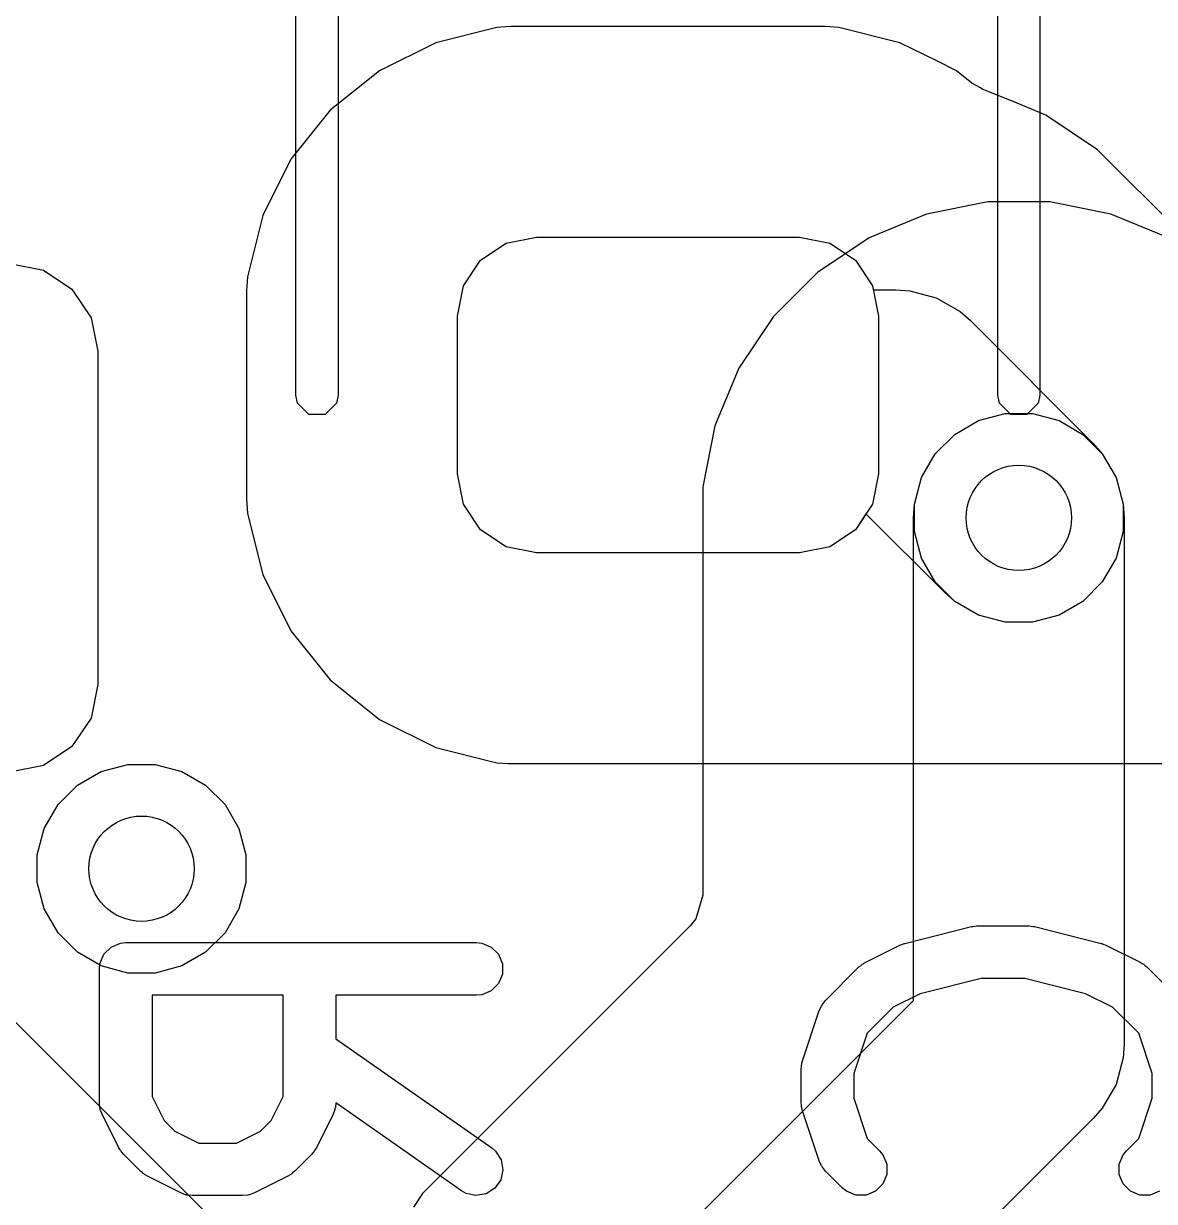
# Model space of a CAD drawing. Header units: inches. Extents: x 1.3 to 5.24, y -7.03 to -1.12.
# Drawn here: x 3.3726 to 3.4995, y -2.7933 to -2.6611 of the extents above; entities that cross this region are included whole.
import ezdxf

# ---------------------------------------------------------------- set-up
doc = ezdxf.new("R2010")
doc.units = ezdxf.units.IN
doc.header["$MEASUREMENT"] = 0
for name, color, linetype, true_color in [('B.Cu', 153, 'CONTINUOUS', 0x4d7fc4), ('B.Mask', 4, 'CONTINUOUS', 0x02ffee), ('B.Paste', 132, 'CONTINUOUS', 0x00c2c2), ('B.Silkscreen', 31, 'CONTINUOUS', 0xe8b2a7), ('F.Cu', 13, 'CONTINUOUS', 0xc83434), ('In1.Cu', 91, 'CONTINUOUS', 0x7fc87f), ('In2.Cu', 33, 'CONTINUOUS', 0xce7d2c)]:
    doc.layers.add(name, color=color, linetype=linetype, true_color=true_color)

msp = doc.modelspace()

# ---------------------------------------------------------------- linework, layer by layer
at = {"layer": 'B.Cu', "linetype": 'CONTINUOUS'}
for p, q in [((3.4257, -2.66151), (3.41884, -2.66321)), ((3.42671, -2.66144), (3.4257, -2.66151)), ((3.42729, -2.6614), (3.42671, -2.66144)), ((3.46247, -2.6614), (3.42729, -2.6614)), ((3.46305, -2.66144), (3.46247, -2.6614)), ((3.46406, -2.66151), (3.46305, -2.66144)), ((3.47092, -2.66321), (3.46406, -2.66151)), ((3.46406, -2.66151), (3.46406, -2.66151)), ((3.41884, -2.66321), (3.41251, -2.66635)), ((3.47504, -2.66526), (3.47092, -2.66321)), ((3.47725, -2.66635), (3.47504, -2.66526)), ((3.41251, -2.66635), (3.407, -2.67078)), ((3.47898, -2.66774), (3.47725, -2.66635)), ((3.47996, -2.66826), (3.47898, -2.66774)), ((3.48023, -2.66847), (3.47996, -2.66826)), ((3.48063, -2.66863), (3.48023, -2.66847)), ((3.48081, -2.66867), (3.48063, -2.66863)), ((3.48331, -2.6697), (3.48081, -2.66867)), ((3.48334, -2.66971), (3.48331, -2.6697)), ((3.48727, -2.67134), (3.48334, -2.66971)), ((3.48334, -2.66971), (3.48334, -2.66971)), ((3.407, -2.67078), (3.40257, -2.67629)), ((3.407, -2.67078), (3.407, -2.67078)), ((3.49012, -2.67325), (3.48727, -2.67134)), ((3.48727, -2.67134), (3.48727, -2.67134)), ((3.49307, -2.67522), (3.49012, -2.67325)), ((3.50407, -2.68622), (3.49307, -2.67522)), ((3.49307, -2.67522), (3.49307, -2.67522)), ((3.40257, -2.67629), (3.39943, -2.68262)), ((3.39943, -2.68262), (3.39773, -2.68948)), ((3.42385, -2.68763), (3.42673, -2.68571)), ((3.42673, -2.68571), (3.43012, -2.68504)), ((3.43012, -2.68504), (3.45965, -2.68504)), ((3.45965, -2.68504), (3.46304, -2.68571)), ((3.46304, -2.68571), (3.46591, -2.68763)), ((3.42193, -2.69051), (3.42385, -2.68763)), ((3.46591, -2.68763), (3.46783, -2.69051)), ((3.39773, -2.68948), (3.39762, -2.69107)), ((3.39762, -2.69107), (3.39762, -2.71444)), ((3.42126, -2.6939), (3.42193, -2.69051)), ((3.46783, -2.69051), (3.46792, -2.69094)), ((3.46792, -2.69094), (3.47047, -2.69094)), ((3.47047, -2.69094), (3.47201, -2.69105)), ((3.47201, -2.69105), (3.47499, -2.69184)), ((3.47499, -2.69184), (3.47766, -2.69339)), ((3.42126, -2.71161), (3.42126, -2.6939)), ((3.47766, -2.69339), (3.47882, -2.6944)), ((3.47882, -2.6944), (3.4926, -2.70818)), ((3.4926, -2.70818), (3.49362, -2.70935)), ((3.49362, -2.70935), (3.49516, -2.71202)), ((3.42193, -2.715), (3.42126, -2.71161)), ((3.49516, -2.71202), (3.49596, -2.71499)), ((3.39762, -2.71444), (3.39773, -2.71603)), ((3.42385, -2.71788), (3.42193, -2.715)), ((3.49596, -2.71499), (3.49596, -2.71808)), ((3.39773, -2.71603), (3.39943, -2.72289)), ((3.4671, -2.71609), (3.46591, -2.71788)), ((3.4759, -2.72489), (3.4671, -2.71609)), ((3.42673, -2.7198), (3.42385, -2.71788)), ((3.46591, -2.71788), (3.46304, -2.7198)), ((3.49596, -2.71808), (3.49516, -2.72106)), ((3.43012, -2.72047), (3.42673, -2.7198)), ((3.46304, -2.7198), (3.45965, -2.72047)), ((3.45965, -2.72047), (3.43012, -2.72047)), ((3.49516, -2.72106), (3.49362, -2.72373)), ((3.39943, -2.72289), (3.40257, -2.72922)), ((3.49362, -2.72373), (3.49144, -2.72591)), ((3.47706, -2.72591), (3.4759, -2.72489)), ((3.47973, -2.72745), (3.47706, -2.72591)), ((3.49144, -2.72591), (3.48877, -2.72745)), ((3.48271, -2.72825), (3.47973, -2.72745)), ((3.48579, -2.72825), (3.48271, -2.72825)), ((3.48877, -2.72745), (3.48579, -2.72825)), ((3.40257, -2.72922), (3.40519, -2.73247)), ((3.40519, -2.73247), (3.407, -2.73473)), ((3.407, -2.73473), (3.41251, -2.73916)), ((3.41251, -2.73916), (3.41884, -2.7423)), ((3.41884, -2.7423), (3.4257, -2.74401)), ((3.4257, -2.74401), (3.427, -2.74409)), ((3.427, -2.74409), (3.50682, -2.74409)), ((3.40419, -2.80564), (3.34341, -2.74487))]:
    msp.add_line(p, q, dxfattribs=at)
at = {"layer": 'B.Cu'}
for centre in [(3.48425, -2.71654), (3.38583, -2.75591)]:
    msp.add_circle(centre, 0.00591, dxfattribs=at)
at = {"layer": 'B.Mask', "linetype": 'CONTINUOUS'}
for p, q in [((3.42385, -2.68763), (3.42673, -2.68571)), ((3.42673, -2.68571), (3.43012, -2.68504)), ((3.43012, -2.68504), (3.45965, -2.68504)), ((3.45965, -2.68504), (3.46304, -2.68571)), ((3.46304, -2.68571), (3.46591, -2.68763)), ((3.37106, -2.68799), (3.37483, -2.68874)), ((3.42193, -2.69051), (3.42385, -2.68763)), ((3.46591, -2.68763), (3.46783, -2.69051)), ((3.37483, -2.68874), (3.37802, -2.69087)), ((3.37802, -2.69087), (3.38016, -2.69407)), ((3.42126, -2.6939), (3.42193, -2.69051)), ((3.46783, -2.69051), (3.4685, -2.6939)), ((3.42126, -2.71161), (3.42126, -2.6939)), ((3.4685, -2.6939), (3.4685, -2.71161)), ((3.38016, -2.69407), (3.38091, -2.69783)), ((3.38091, -2.69783), (3.38091, -2.73524)), ((3.42193, -2.715), (3.42126, -2.71161)), ((3.4685, -2.71161), (3.46783, -2.715)), ((3.42385, -2.71788), (3.42193, -2.715)), ((3.46783, -2.715), (3.46591, -2.71788)), ((3.42673, -2.7198), (3.42385, -2.71788)), ((3.46591, -2.71788), (3.46304, -2.7198)), ((3.43012, -2.72047), (3.42673, -2.7198)), ((3.46304, -2.7198), (3.45965, -2.72047)), ((3.45965, -2.72047), (3.43012, -2.72047)), ((3.38091, -2.73524), (3.38016, -2.739)), ((3.38016, -2.739), (3.37802, -2.7422)), ((3.37802, -2.7422), (3.37483, -2.74433)), ((3.37483, -2.74433), (3.37106, -2.74508))]:
    msp.add_line(p, q, dxfattribs=at)
at = {"layer": 'B.Paste', "linetype": 'CONTINUOUS'}
for p, q in [((3.42385, -2.68763), (3.42673, -2.68571)), ((3.42673, -2.68571), (3.43012, -2.68504)), ((3.43012, -2.68504), (3.45965, -2.68504)), ((3.45965, -2.68504), (3.46304, -2.68571)), ((3.46304, -2.68571), (3.46591, -2.68763)), ((3.37106, -2.68799), (3.37483, -2.68874)), ((3.42193, -2.69051), (3.42385, -2.68763)), ((3.46591, -2.68763), (3.46783, -2.69051)), ((3.37483, -2.68874), (3.37802, -2.69087)), ((3.37802, -2.69087), (3.38016, -2.69407)), ((3.42126, -2.6939), (3.42193, -2.69051)), ((3.46783, -2.69051), (3.4685, -2.6939)), ((3.42126, -2.71161), (3.42126, -2.6939)), ((3.4685, -2.6939), (3.4685, -2.71161)), ((3.38016, -2.69407), (3.38091, -2.69783)), ((3.38091, -2.69783), (3.38091, -2.73524)), ((3.42193, -2.715), (3.42126, -2.71161)), ((3.4685, -2.71161), (3.46783, -2.715)), ((3.42385, -2.71788), (3.42193, -2.715)), ((3.46783, -2.715), (3.46591, -2.71788)), ((3.42673, -2.7198), (3.42385, -2.71788)), ((3.46591, -2.71788), (3.46304, -2.7198)), ((3.43012, -2.72047), (3.42673, -2.7198)), ((3.46304, -2.7198), (3.45965, -2.72047)), ((3.45965, -2.72047), (3.43012, -2.72047)), ((3.38091, -2.73524), (3.38016, -2.739)), ((3.38016, -2.739), (3.37802, -2.7422)), ((3.37802, -2.7422), (3.37483, -2.74433)), ((3.37483, -2.74433), (3.37106, -2.74508))]:
    msp.add_line(p, q, dxfattribs=at)
at = {"layer": 'B.Silkscreen', "linetype": 'CONTINUOUS'}
for p, q in [((3.40315, -2.70276), (3.40315, -2.54488)), ((3.48661, -2.54488), (3.48661, -2.70276)), ((3.40787, -2.54724), (3.40787, -2.70276)), ((3.48189, -2.70276), (3.48189, -2.54724)), ((3.40333, -2.70366), (3.40315, -2.70276)), ((3.40787, -2.70276), (3.40769, -2.70366)), ((3.48207, -2.70366), (3.48189, -2.70276)), ((3.48661, -2.70276), (3.48643, -2.70366)), ((3.40461, -2.70494), (3.40333, -2.70366)), ((3.40769, -2.70366), (3.40642, -2.70494)), ((3.48335, -2.70494), (3.48207, -2.70366)), ((3.48643, -2.70366), (3.48516, -2.70494)), ((3.40642, -2.70494), (3.40461, -2.70494)), ((3.48516, -2.70494), (3.48335, -2.70494)), ((3.47145, -2.76429), (3.47894, -2.76241)), ((3.47894, -2.76241), (3.47904, -2.7624)), ((3.47904, -2.7624), (3.47908, -2.76238)), ((3.47908, -2.76238), (3.4793, -2.76236)), ((3.4793, -2.76236), (3.47952, -2.76233)), ((3.47952, -2.76233), (3.47956, -2.76234)), ((3.47956, -2.76234), (3.47966, -2.76233)), ((3.47966, -2.76233), (3.48529, -2.76233)), ((3.48529, -2.76233), (3.48539, -2.76234)), ((3.48539, -2.76234), (3.48543, -2.76233)), ((3.48543, -2.76233), (3.48564, -2.76236)), ((3.48564, -2.76236), (3.48586, -2.76238)), ((3.48586, -2.76238), (3.4859, -2.7624)), ((3.4859, -2.7624), (3.486, -2.76241)), ((3.486, -2.76241), (3.4935, -2.76429)), ((3.38159, -2.76551), (3.38241, -2.7647)), ((3.38241, -2.7647), (3.38347, -2.76426)), ((3.38347, -2.76426), (3.38405, -2.7642)), ((3.38405, -2.7642), (3.42342, -2.7642)), ((3.42342, -2.7642), (3.42399, -2.76426)), ((3.42399, -2.76426), (3.42506, -2.7647)), ((3.42506, -2.7647), (3.42587, -2.76551)), ((3.46709, -2.76639), (3.47084, -2.76451)), ((3.47084, -2.76451), (3.47088, -2.7645)), ((3.47088, -2.7645), (3.4709, -2.76448)), ((3.4709, -2.76448), (3.47114, -2.7644)), ((3.47114, -2.7644), (3.47138, -2.76431)), ((3.47138, -2.76431), (3.4714, -2.7643)), ((3.4714, -2.7643), (3.47145, -2.76429)), ((3.4935, -2.76429), (3.49354, -2.7643)), ((3.49354, -2.7643), (3.49356, -2.76431)), ((3.49356, -2.76431), (3.4938, -2.7644)), ((3.4938, -2.7644), (3.49405, -2.76448)), ((3.49405, -2.76448), (3.49406, -2.7645)), ((3.49406, -2.7645), (3.4941, -2.76451)), ((3.4941, -2.76451), (3.49785, -2.76639)), ((3.3811, -2.76715), (3.38115, -2.76658)), ((3.38115, -2.76658), (3.38159, -2.76551)), ((3.42587, -2.76551), (3.42631, -2.76658)), ((3.42631, -2.76658), (3.42631, -2.76773)), ((3.46655, -2.76676), (3.4666, -2.7667)), ((3.4666, -2.7667), (3.46669, -2.76664)), ((3.46669, -2.76664), (3.46677, -2.76657)), ((3.46677, -2.76657), (3.46684, -2.76654)), ((3.46684, -2.76654), (3.46709, -2.76639)), ((3.49785, -2.76639), (3.4981, -2.76654)), ((3.4981, -2.76654), (3.49817, -2.76657)), ((3.49817, -2.76657), (3.49826, -2.76664)), ((3.49826, -2.76664), (3.49834, -2.7667)), ((3.49834, -2.7667), (3.4984, -2.76676)), ((3.3811, -2.78215), (3.3811, -2.76715)), ((3.42631, -2.76773), (3.42587, -2.76879)), ((3.46257, -2.77069), (3.46632, -2.76694)), ((3.46632, -2.76694), (3.46655, -2.76676)), ((3.4984, -2.76676), (3.49862, -2.76694)), ((3.49862, -2.76694), (3.50237, -2.77069)), ((3.42587, -2.76879), (3.42506, -2.76961)), ((3.48002, -2.76823), (3.47319, -2.76994)), ((3.48492, -2.76823), (3.48002, -2.76823)), ((3.49175, -2.76994), (3.48492, -2.76823)), ((3.40172, -2.77011), (3.387, -2.77011)), ((3.387, -2.77011), (3.387, -2.78146)), ((3.40172, -2.78146), (3.40172, -2.77011)), ((3.42342, -2.77011), (3.40762, -2.77011)), ((3.40762, -2.77011), (3.40762, -2.77499)), ((3.42399, -2.77005), (3.42342, -2.77011)), ((3.42506, -2.76961), (3.42399, -2.77005)), ((3.47319, -2.76994), (3.47016, -2.77146)), ((3.49478, -2.77146), (3.49175, -2.76994)), ((3.45999, -2.77747), (3.46186, -2.77184)), ((3.46186, -2.77184), (3.4621, -2.77132)), ((3.4621, -2.77132), (3.46217, -2.77124)), ((3.46217, -2.77124), (3.46221, -2.77114)), ((3.46221, -2.77114), (3.46257, -2.77069)), ((3.47016, -2.77146), (3.46724, -2.77437)), ((3.4977, -2.77437), (3.49478, -2.77146)), ((3.46724, -2.77437), (3.46574, -2.77888)), ((3.49921, -2.77888), (3.4977, -2.77437)), ((3.40762, -2.77499), (3.42511, -2.78723)), ((3.45984, -2.7784), (3.45986, -2.77811)), ((3.45984, -2.78215), (3.45984, -2.7784)), ((3.45986, -2.77803), (3.45988, -2.77793)), ((3.45986, -2.77811), (3.45986, -2.77803)), ((3.45988, -2.77793), (3.45989, -2.77783)), ((3.45989, -2.77783), (3.45992, -2.77775)), ((3.45992, -2.77775), (3.45999, -2.77747)), ((3.46574, -2.77888), (3.46574, -2.78167)), ((3.49921, -2.78167), (3.49921, -2.77888)), ((3.38115, -2.78273), (3.3811, -2.78215)), ((3.387, -2.78146), (3.38835, -2.78415)), ((3.40037, -2.78415), (3.40172, -2.78146)), ((3.40762, -2.7822), (3.40757, -2.78273)), ((3.42172, -2.79207), (3.40762, -2.7822)), ((3.45986, -2.78244), (3.45984, -2.78215)), ((3.45986, -2.78252), (3.45986, -2.78244)), ((3.45988, -2.78262), (3.45986, -2.78252)), ((3.46574, -2.78167), (3.46724, -2.78618)), ((3.4977, -2.78618), (3.49921, -2.78167)), ((3.38119, -2.78283), (3.38115, -2.78273)), ((3.3812, -2.78293), (3.38119, -2.78283)), ((3.38141, -2.78347), (3.3812, -2.78293)), ((3.38328, -2.78722), (3.38141, -2.78347)), ((3.40731, -2.78347), (3.40544, -2.78722)), ((3.40752, -2.78293), (3.40731, -2.78347)), ((3.40753, -2.78283), (3.40752, -2.78293)), ((3.40757, -2.78273), (3.40753, -2.78283)), ((3.45989, -2.78273), (3.45988, -2.78262)), ((3.45992, -2.7828), (3.45989, -2.78273)), ((3.45999, -2.78309), (3.45992, -2.7828)), ((3.46186, -2.78871), (3.45999, -2.78309)), ((3.38835, -2.78415), (3.38955, -2.78535)), ((3.39917, -2.78535), (3.40037, -2.78415)), ((3.38955, -2.78535), (3.39224, -2.7867)), ((3.39647, -2.7867), (3.39917, -2.78535)), ((3.46724, -2.78618), (3.46863, -2.78756)), ((3.49632, -2.78756), (3.4977, -2.78618)), ((3.38344, -2.78747), (3.38328, -2.78722)), ((3.38347, -2.78754), (3.38344, -2.78747)), ((3.38353, -2.78762), (3.38347, -2.78754)), ((3.38359, -2.78771), (3.38353, -2.78762)), ((3.38365, -2.78776), (3.38359, -2.78771)), ((3.38383, -2.78799), (3.38365, -2.78776)), ((3.39224, -2.7867), (3.39647, -2.7867)), ((3.40507, -2.78776), (3.40488, -2.78799)), ((3.40513, -2.78771), (3.40507, -2.78776)), ((3.40518, -2.78762), (3.40513, -2.78771)), ((3.40525, -2.78754), (3.40518, -2.78762)), ((3.40528, -2.78747), (3.40525, -2.78754)), ((3.40544, -2.78722), (3.40528, -2.78747)), ((3.42511, -2.78723), (3.42555, -2.78761)), ((3.42555, -2.78761), (3.42617, -2.78858)), ((3.46863, -2.78756), (3.46899, -2.78801)), ((3.49595, -2.78801), (3.49632, -2.78756)), ((3.38571, -2.78986), (3.38383, -2.78799)), ((3.40488, -2.78799), (3.40301, -2.78986)), ((3.42617, -2.78858), (3.42637, -2.78972)), ((3.4621, -2.78924), (3.46186, -2.78871)), ((3.46899, -2.78801), (3.46943, -2.78908)), ((3.46943, -2.78908), (3.46943, -2.79023)), ((3.49551, -2.78908), (3.49595, -2.78801)), ((3.49551, -2.79023), (3.49551, -2.78908)), ((3.38594, -2.79005), (3.38571, -2.78986)), ((3.38599, -2.79011), (3.38594, -2.79005)), ((3.38608, -2.79017), (3.38599, -2.79011)), ((3.38616, -2.79023), (3.38608, -2.79017)), ((3.38623, -2.79026), (3.38616, -2.79023)), ((3.38648, -2.79042), (3.38623, -2.79026)), ((3.39023, -2.79229), (3.38648, -2.79042)), ((3.40224, -2.79042), (3.39849, -2.79229)), ((3.40249, -2.79026), (3.40224, -2.79042)), ((3.40256, -2.79023), (3.40249, -2.79026)), ((3.40264, -2.79017), (3.40256, -2.79023)), ((3.40273, -2.79011), (3.40264, -2.79017)), ((3.40278, -2.79005), (3.40273, -2.79011)), ((3.40301, -2.78986), (3.40278, -2.79005)), ((3.42637, -2.78972), (3.42612, -2.79084)), ((3.46217, -2.78932), (3.4621, -2.78924)), ((3.46221, -2.78942), (3.46217, -2.78932)), ((3.46257, -2.78986), (3.46221, -2.78942)), ((3.46445, -2.79174), (3.46257, -2.78986)), ((3.46943, -2.79023), (3.46899, -2.79129)), ((3.49595, -2.79129), (3.49551, -2.79023)), ((3.42546, -2.79178), (3.42449, -2.7924)), ((3.42612, -2.79084), (3.42546, -2.79178)), ((3.4649, -2.79211), (3.46445, -2.79174)), ((3.46899, -2.79129), (3.46818, -2.79211)), ((3.49677, -2.79211), (3.49595, -2.79129)), ((3.39077, -2.7925), (3.39023, -2.79229)), ((3.39087, -2.79251), (3.39077, -2.7925)), ((3.39097, -2.79255), (3.39087, -2.79251)), ((3.39155, -2.7926), (3.39097, -2.79255)), ((3.39717, -2.7926), (3.39155, -2.7926)), ((3.39775, -2.79255), (3.39717, -2.7926)), ((3.39785, -2.79251), (3.39775, -2.79255)), ((3.39795, -2.7925), (3.39785, -2.79251)), ((3.39849, -2.79229), (3.39795, -2.7925)), ((3.42223, -2.79235), (3.42172, -2.79207)), ((3.42335, -2.7926), (3.42223, -2.79235)), ((3.42449, -2.7924), (3.42335, -2.7926)), ((3.46596, -2.79255), (3.4649, -2.79211)), ((3.46711, -2.79255), (3.46596, -2.79255)), ((3.46818, -2.79211), (3.46711, -2.79255)), ((3.49783, -2.79255), (3.49677, -2.79211)), ((3.49898, -2.79255), (3.49783, -2.79255)), ((3.50005, -2.79211), (3.49898, -2.79255))]:
    msp.add_line(p, q, dxfattribs=at)
at = {"layer": 'F.Cu', "linetype": 'CONTINUOUS'}
for p, q in [((3.48076, -2.68108), (3.47391, -2.68244)), ((3.48774, -2.68108), (3.48076, -2.68108)), ((3.48076, -2.68108), (3.48076, -2.68108)), ((3.49459, -2.68244), (3.48774, -2.68108)), ((3.48774, -2.68108), (3.48774, -2.68108)), ((3.47391, -2.68245), (3.46746, -2.68512)), ((3.47391, -2.68244), (3.47391, -2.68245)), ((3.49459, -2.68245), (3.49459, -2.68244)), ((3.50104, -2.68512), (3.49459, -2.68245)), ((3.46746, -2.68512), (3.46165, -2.689)), ((3.46746, -2.68512), (3.46746, -2.68512)), ((3.46165, -2.689), (3.45671, -2.69394)), ((3.46165, -2.689), (3.46165, -2.689)), ((3.45671, -2.69394), (3.45283, -2.69974)), ((3.45671, -2.69394), (3.45671, -2.69394)), ((3.45283, -2.69974), (3.45016, -2.70619)), ((3.45283, -2.69974), (3.45283, -2.69974)), ((3.47706, -2.70717), (3.47973, -2.70562)), ((3.47973, -2.70562), (3.48271, -2.70483)), ((3.48271, -2.70483), (3.48579, -2.70483)), ((3.48579, -2.70483), (3.48877, -2.70562)), ((3.48877, -2.70562), (3.49144, -2.70717)), ((3.45016, -2.70619), (3.4488, -2.71304)), ((3.45016, -2.70619), (3.45016, -2.70619)), ((3.47488, -2.70935), (3.47706, -2.70717)), ((3.49144, -2.70717), (3.49362, -2.70935)), ((3.47334, -2.71202), (3.47488, -2.70935)), ((3.49362, -2.70935), (3.49516, -2.71202)), ((3.47254, -2.71499), (3.47334, -2.71202)), ((3.49516, -2.71202), (3.49596, -2.71499)), ((3.4488, -2.71304), (3.4488, -2.75888)), ((3.47244, -2.71654), (3.47254, -2.71499)), ((3.49596, -2.71499), (3.49606, -2.71654)), ((3.47244, -2.7707), (3.47244, -2.71654)), ((3.49606, -2.71654), (3.49606, -2.77559)), ((3.4488, -2.75888), (3.44802, -2.76152)), ((3.44737, -2.76234), (3.41734, -2.79236)), ((3.44802, -2.76152), (3.44737, -2.76234)), ((3.43653, -2.80661), (3.47244, -2.7707)), ((3.49606, -2.77559), (3.49596, -2.77713)), ((3.49596, -2.77713), (3.49516, -2.78011)), ((3.49516, -2.78011), (3.49362, -2.78278)), ((3.49362, -2.78278), (3.4926, -2.78394)), ((3.4926, -2.78394), (3.45669, -2.81985)), ((3.41734, -2.79236), (3.41632, -2.7939)), ((3.41734, -2.79236), (3.41734, -2.79236))]:
    msp.add_line(p, q, dxfattribs=at)
at = {"layer": 'F.Cu'}
for centre in [(3.48425, -2.71654), (3.38583, -2.75591)]:
    msp.add_circle(centre, 0.00591, dxfattribs=at)
at = {"layer": 'In1.Cu', "linetype": 'CONTINUOUS'}
for p, q in [((3.47706, -2.70717), (3.47973, -2.70562)), ((3.47973, -2.70562), (3.48271, -2.70483)), ((3.48271, -2.70483), (3.48579, -2.70483)), ((3.48579, -2.70483), (3.48877, -2.70562)), ((3.48877, -2.70562), (3.49144, -2.70717)), ((3.47488, -2.70935), (3.47706, -2.70717)), ((3.49144, -2.70717), (3.49362, -2.70935)), ((3.47334, -2.71202), (3.47488, -2.70935)), ((3.49362, -2.70935), (3.49516, -2.71202)), ((3.47254, -2.71499), (3.47334, -2.71202)), ((3.49516, -2.71202), (3.49596, -2.71499)), ((3.47254, -2.71808), (3.47254, -2.71499)), ((3.49596, -2.71499), (3.49596, -2.71808)), ((3.47334, -2.72106), (3.47254, -2.71808)), ((3.49596, -2.71808), (3.49516, -2.72106)), ((3.47488, -2.72373), (3.47334, -2.72106)), ((3.49516, -2.72106), (3.49362, -2.72373)), ((3.47706, -2.72591), (3.47488, -2.72373)), ((3.49362, -2.72373), (3.49144, -2.72591)), ((3.47973, -2.72745), (3.47706, -2.72591)), ((3.49144, -2.72591), (3.48877, -2.72745)), ((3.48271, -2.72825), (3.47973, -2.72745)), ((3.48579, -2.72825), (3.48271, -2.72825)), ((3.48877, -2.72745), (3.48579, -2.72825)), ((3.38131, -2.74499), (3.38429, -2.7442)), ((3.38429, -2.7442), (3.38737, -2.7442)), ((3.38737, -2.7442), (3.39035, -2.74499)), ((3.37864, -2.74654), (3.38131, -2.74499)), ((3.39035, -2.74499), (3.39302, -2.74654)), ((3.37646, -2.74872), (3.37864, -2.74654)), ((3.39302, -2.74654), (3.3952, -2.74872)), ((3.37491, -2.75139), (3.37646, -2.74872)), ((3.3952, -2.74872), (3.39674, -2.75139)), ((3.37412, -2.75436), (3.37491, -2.75139)), ((3.39674, -2.75139), (3.39754, -2.75436)), ((3.37412, -2.75745), (3.37412, -2.75436)), ((3.39754, -2.75436), (3.39754, -2.75745)), ((3.37491, -2.76043), (3.37412, -2.75745)), ((3.39754, -2.75745), (3.39674, -2.76043)), ((3.37646, -2.7631), (3.37491, -2.76043)), ((3.39674, -2.76043), (3.3952, -2.7631)), ((3.37864, -2.76528), (3.37646, -2.7631)), ((3.3952, -2.7631), (3.39302, -2.76528)), ((3.38131, -2.76682), (3.37864, -2.76528)), ((3.39302, -2.76528), (3.39035, -2.76682)), ((3.38429, -2.76762), (3.38131, -2.76682)), ((3.38737, -2.76762), (3.38429, -2.76762)), ((3.39035, -2.76682), (3.38737, -2.76762))]:
    msp.add_line(p, q, dxfattribs=at)
at = {"layer": 'In1.Cu'}
for centre in [(3.48425, -2.71654), (3.38583, -2.75591)]:
    msp.add_circle(centre, 0.00591, dxfattribs=at)
at = {"layer": 'In2.Cu', "linetype": 'CONTINUOUS'}
for p, q in [((3.47706, -2.70717), (3.47973, -2.70562)), ((3.47973, -2.70562), (3.48271, -2.70483)), ((3.48271, -2.70483), (3.48579, -2.70483)), ((3.48579, -2.70483), (3.48877, -2.70562)), ((3.48877, -2.70562), (3.49144, -2.70717)), ((3.47488, -2.70935), (3.47706, -2.70717)), ((3.49144, -2.70717), (3.49362, -2.70935)), ((3.47334, -2.71202), (3.47488, -2.70935)), ((3.49362, -2.70935), (3.49516, -2.71202)), ((3.47254, -2.71499), (3.47334, -2.71202)), ((3.49516, -2.71202), (3.49596, -2.71499)), ((3.47254, -2.71808), (3.47254, -2.71499)), ((3.49596, -2.71499), (3.49596, -2.71808)), ((3.47334, -2.72106), (3.47254, -2.71808)), ((3.49596, -2.71808), (3.49516, -2.72106)), ((3.47488, -2.72373), (3.47334, -2.72106)), ((3.49516, -2.72106), (3.49362, -2.72373)), ((3.47706, -2.72591), (3.47488, -2.72373)), ((3.49362, -2.72373), (3.49144, -2.72591)), ((3.47973, -2.72745), (3.47706, -2.72591)), ((3.49144, -2.72591), (3.48877, -2.72745)), ((3.48271, -2.72825), (3.47973, -2.72745)), ((3.48579, -2.72825), (3.48271, -2.72825)), ((3.48877, -2.72745), (3.48579, -2.72825)), ((3.38131, -2.74499), (3.38429, -2.7442)), ((3.38429, -2.7442), (3.38737, -2.7442)), ((3.38737, -2.7442), (3.39035, -2.74499)), ((3.37864, -2.74654), (3.38131, -2.74499)), ((3.39035, -2.74499), (3.39302, -2.74654)), ((3.37646, -2.74872), (3.37864, -2.74654)), ((3.39302, -2.74654), (3.3952, -2.74872)), ((3.37491, -2.75139), (3.37646, -2.74872)), ((3.3952, -2.74872), (3.39674, -2.75139)), ((3.37412, -2.75436), (3.37491, -2.75139)), ((3.39674, -2.75139), (3.39754, -2.75436)), ((3.37412, -2.75745), (3.37412, -2.75436)), ((3.39754, -2.75436), (3.39754, -2.75745)), ((3.37491, -2.76043), (3.37412, -2.75745)), ((3.39754, -2.75745), (3.39674, -2.76043)), ((3.37646, -2.7631), (3.37491, -2.76043)), ((3.39674, -2.76043), (3.3952, -2.7631)), ((3.37864, -2.76528), (3.37646, -2.7631)), ((3.3952, -2.7631), (3.39302, -2.76528)), ((3.38131, -2.76682), (3.37864, -2.76528)), ((3.39302, -2.76528), (3.39035, -2.76682)), ((3.38429, -2.76762), (3.38131, -2.76682)), ((3.38737, -2.76762), (3.38429, -2.76762)), ((3.39035, -2.76682), (3.38737, -2.76762))]:
    msp.add_line(p, q, dxfattribs=at)
at = {"layer": 'In2.Cu'}
for centre in [(3.48425, -2.71654), (3.38583, -2.75591)]:
    msp.add_circle(centre, 0.00591, dxfattribs=at)

doc.saveas('drawing.dxf')
